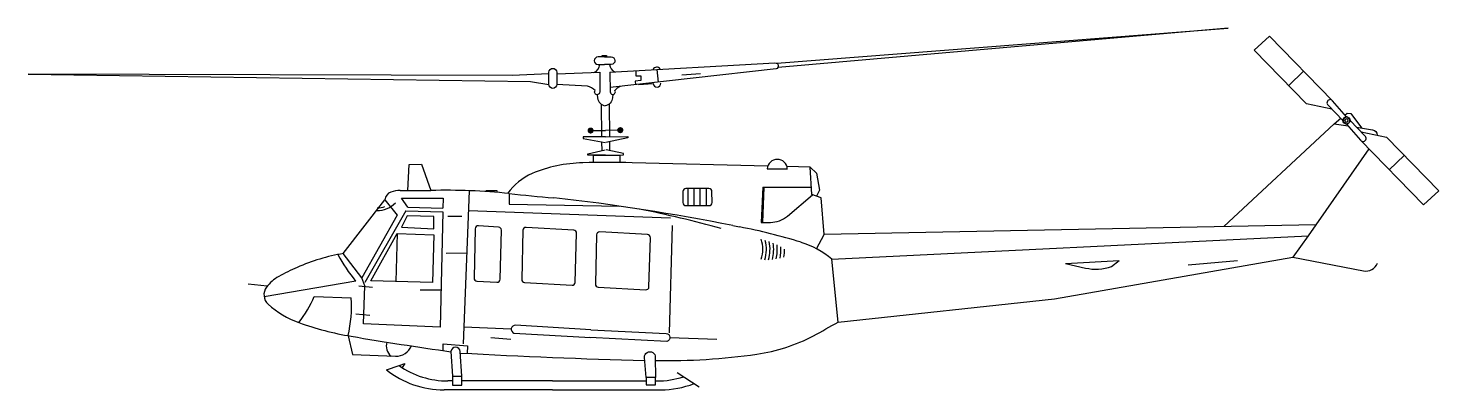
# Model space of a CAD drawing. Header units: millimetres. Extents: x 275.3 to 292.5, y 157.7 to 162.1.
import ezdxf

# ---------------------------------------------------------------- set-up
doc = ezdxf.new("R2010")
doc.units = ezdxf.units.MM

# ---------------------------------------------------------------- blocks, each defined once
blk = doc.blocks.new('*X1')
at = {"color": 0}
for p, q in [((14.5, 12.74), (14.5, 12.881)), ((14.55, 12.74), (14.55, 12.881)), ((14.6, 12.74), (14.6, 12.881)), ((14.65, 12.74), (14.65, 12.881))]:
    blk.add_line(p, q, dxfattribs=at)
blk = doc.blocks.new('A$C7BB873E1')
for p, q in [((-0.29, 0.656), (5.233, 1.087)), ((5.233, 1.087), (-0.274, 0.606)), ((-2.332, 0.549), (-2.326, 0.304)), ((-1.758, 0.581), (-1.74, 0.424)), ((-1.45, 0.513), (-1.221, 0.532)), ((6.156, 0.559), (5.974, 0.382)), ((-2.438, 0.155), (-2.433, -0.247)), ((-2.34, 0.156), (-2.336, -0.246)), ((6.66, 0.022), (6.687, 0.044)), ((6.687, 0.044), (6.734, 0.041)), ((6.734, 0.041), (6.862, -0.137)), ((-2.53, -0.168), (-2.385, -0.166)), ((-2.24, -0.165), (-2.385, -0.166)), ((6.53, -0.084), (6.611, -0.018)), ((-2.432, -0.305), (-2.431, -0.415)), ((-2.335, -0.304), (-2.334, -0.414)), ((7.204, -0.65), (7.386, -0.473)), ((-0.405, -0.636), (-0.16, -0.636)), ((-0.461, -0.862), (-0.48, -1.294)), ((-0.461, -0.862), (0.135, -0.862)), ((-0.46, -1.294), (-0.444, -0.862)), ((-4.879, -0.997), (-4.37, -0.997)), ((-4.804, -1.109), (-4.879, -0.997)), ((-4.37, -0.997), (-4.373, -1.119)), ((-4.829, -1.153), (-5.329, -2.031)), ((-4.829, -1.153), (-4.374, -1.164)), ((-4.374, -1.164), (-4.407, -2.576)), ((-4.062, -1.148), (-1.588, -1.239)), ((-4.144, -1.222), (-4.314, -1.222)), ((-0.48, -1.294), (-0.385, -1.294)), ((-4.082, -1.672), (-4.333, -1.673)), ((3.241, -1.797), (3.9, -1.76)), ((4.745, -1.815), (5.346, -1.759)), ((-6.524, -2.077), (-6.758, -2.052)), ((-5.404, -2.07), (-5.235, -2.087)), ((-5.329, -2.07), (-5.366, -1.975)), ((-5.346, -2.538), (-5.329, -2.07)), ((-5.948, -2.201), (-5.497, -2.22)), ((-4.397, -2.125), (-4.653, -2.125)), ((-5.439, -2.415), (-5.269, -2.432)), ((-4.407, -2.576), (-5.346, -2.538)), ((-3.537, -2.604), (-4.118, -2.576)), ((-3.786, -2.706), (-3.541, -2.725)), ((-1.596, -2.705), (-1.024, -2.723)), ((-5.064, -3.102), (-4.909, -3.049)), ((-4.909, -3.049), (-4.838, -3.023)), ((-4.838, -3.023), (-4.871, -3.074)), ((-1.506, -3.135), (-1.24, -3.31)), ((-4.312, -3.345), (-4.36, -3.345)), ((-1.756, -3.345), (-1.708, -3.345))]:
    blk.add_line(p, q)
for points in [[(6.5, 0.095), (6.19, 0.16), (5.552, 0.817), (5.739, 0.987), (6.51, 0.197)], [(-2.429, 0.734), (-2.424, 0.752), (-2.371, 0.752), (-2.37, 0.735)], [(-3.527, 0.508), (-9.447, 0.521), (-3.302, 0.433), (-3.076, 0.396)], [(-3.076, 0.527), (-3.527, 0.508)], [(-2.014, 0.566), (-2.014, 0.503), (-1.954, 0.503), (-1.954, 0.443), (-2.021, 0.436), (-2.018, 0.394)], [(-1.979, 0.397), (-1.802, 0.41)], [(-2.384, -0.247), (-2.657, -0.247), (-2.657, -0.264), (-2.387, -0.314)], [(-2.384, -0.247), (-2.112, -0.241), (-2.112, -0.258), (-2.38, -0.314)], [(6.86, -0.185), (7.17, -0.251), (7.809, -0.908), (7.622, -1.078), (6.85, -0.288)], [(-2.384, -0.471), (-2.599, -0.471), (-2.599, -0.454), (-2.387, -0.405)], [(-2.53, -0.561), (-2.53, -0.469), (-2.21, -0.47), (-2.209, -0.56)], [(-2.379, -0.471), (-2.165, -0.466), (-2.165, -0.449), (-2.378, -0.405)], [(6.952, -0.392), (6.211, -1.457)], [(-4.804, -0.904), (-4.785, -0.583), (-4.635, -0.582), (-4.521, -0.902)], [(0.121, -0.617), (0.196, -0.692), (0.233, -0.898), (0.196, -0.973)], [(-4.052, -0.906), (-4.126, -2.782)], [(-3.842, -0.917), (-3.844, -0.902), (-3.713, -0.902), (-3.71, -0.926)], [(-3.562, -0.94), (-3.562, -1.071), (-2.211, -1.095)], [(-4.804, -1.109), (-4.373, -1.119)], [(-1.571, -1.331), (-1.606, -2.648)], [(6.305, -1.323), (0.291, -1.443)], [(-4.935, -1.429), (-4.949, -2.019)], [(0.384, -1.744), (6.211, -1.457), (6.023, -1.719)], [(0.46, -2.515), (3.11, -2.229), (6.023, -1.719)], [(-5.441, -2.012), (-6.562, -2.204)], [(-4.369, -2.865), (-4.37, -2.782), (-4.071, -2.808), (-4.076, -2.9)], [(-4.256, -3.237), (-4.312, -3.237)], [(-4.256, -3.177), (-4.256, -3.289), (-4.142, -3.288), (-4.142, -3.177)], [(-3.034, -3.237), (-4.142, -3.237)], [(-3.034, -3.237), (-1.887, -3.237)], [(-1.887, -3.194), (-1.887, -3.286), (-1.775, -3.286), (-1.775, -3.194)], [(-1.775, -3.237), (-1.756, -3.237)]]:
    blk.add_lwpolyline(points)
for points in [[(-2.396, 0.734), (-2.475, 0.734, 0.99946), (-2.475, 0.64), (-2.395, 0.64)], [(-2.396, 0.734), (-2.317, 0.736, -0.99946), (-2.315, 0.642), (-2.395, 0.64)], [(-2.982, 0.527), (-2.456, 0.547), (-2.455, 0.302, -1.40437), (-2.511, 0.322, 0.126514), (-2.606, 0.377), (-2.982, 0.396)], [(-2.332, 0.549), (-0.312, 0.661, -0.842847), (-0.295, 0.586), (-2.328, 0.358)], [(-1.716, 0.583, 0.657435), (-1.803, 0.578)], [(-1.802, 0.41, 0.999998), (-1.708, 0.413)], [(-2.486, 0.27), (-2.481, 0.231, 0.328289), (-2.389, 0.133, -10.520224)], [(-2.295, 0.272), (-2.299, 0.233, -0.328289), (-2.389, 0.133, 10.520224)], [(6.68, -0.002), (6.51, 0.197, 1.083983), (6.455, 0.141), (6.637, -0.045)], [(5.178, -1.345), (6.53, -0.084), (6.7, -0.111, -0.598316)], [(6.68, -0.089), (6.85, -0.288, 1.083983), (6.906, -0.232), (6.724, -0.045)], [(6.804, -0.128), (6.998, -0.159, -0.374644), (7.055, -0.226)], [(-0.398, -0.604), (-2.059, -0.563, 0.012806), (-2.661, -0.563, 0.044025), (-2.981, -0.6, 0.051503), (-3.281, -0.695, 0.136923), (-3.582, -0.938, 0.261765)], [(0.195, -1.617), (0.291, -1.443), (0.252, -0.992), (0.141, -0.954), (0.121, -0.617), (-0.165, -0.609, 0.012806)], [(-0.385, -1.294), (-0.368, -1.294, 0.174894), (-0.16, -1.218), (0.147, -0.956)], [(6.023, -1.719), (6.888, -1.888, 0.366019), (7.058, -1.793, -0.692159)], [(0.46, -2.515), (0.384, -1.744, 0.490754)], [(3.241, -1.797), (3.486, -1.853, 0.139838), (3.806, -1.835), (3.9, -1.76)], [(-2.564, -2.61), (-3.486, -2.555, 0.86788), (-3.505, -2.65), (-2.564, -2.705)], [(-5.534, -2.682), (-5.479, -2.914), (-4.952, -2.933, 0.314828), (-4.759, -2.807, -8.482619)], [(-2.564, -2.61), (-1.642, -2.656, -0.86788), (-1.633, -2.752), (-2.575, -2.704)], [(-3.034, -3.345), (-4.312, -3.345, 0.563379)], [(-3.034, -3.345), (-1.756, -3.345, -0.563379)]]:
    blk.add_lwpolyline(points, format="xyb")
for points in [[(-3.076, 0.489), (-3.076, 0.547, -1), (-2.982, 0.547), (-2.982, 0.489), (-2.982, 0.396, -1), (-3.076, 0.396)], [(-1.438, -0.917), (-1.438, -1.051, 0.414214), (-1.401, -1.088), (-1.118, -1.088, 0.414214), (-1.081, -1.051), (-1.082, -0.917, 0.414214), (-1.119, -0.88), (-1.401, -0.88, 0.414214)], [(-3.978, -1.372), (-3.992, -1.975, 0.403899), (-3.958, -2.012), (-3.713, -2.027, 0.423668), (-3.674, -1.991), (-3.658, -1.388, 0.40494), (-3.692, -1.351), (-3.938, -1.336, 0.424484)], [(-3.395, -1.391), (-3.41, -1.993, 0.404419), (-3.375, -2.031), (-2.794, -2.065, 0.423141), (-2.755, -2.029), (-2.738, -1.426, 0.405398), (-2.773, -1.388), (-3.356, -1.355, 0.42402)], [(-2.493, -1.446), (-2.508, -2.048, 0.404419), (-2.473, -2.086), (-1.892, -2.12, 0.423141), (-1.853, -2.084), (-1.836, -1.481, 0.405398), (-1.871, -1.443), (-2.454, -1.41, 0.42402)], [(-4.276, -2.876), (-4.256, -3.177), (-4.142, -3.177), (-4.162, -2.876, 0.94142)], [(-1.887, -3.194), (-1.907, -2.949, -1.082059), (-1.776, -2.949), (-1.775, -3.194)]]:
    blk.add_lwpolyline(points, format="xyb", close=True)
at = {"const_width": 0.037}
for points in [[(-2.585, -0.168, 1), (-2.548, -0.168, 1)], [(-2.185, -0.163, -1), (-2.222, -0.164, -1)]]:
    blk.add_lwpolyline(points, format="xyb", close=True, dxfattribs=at)
for points in [[(6.646, -0.019), (6.641, -0.062), (6.675, -0.088), (6.715, -0.071), (6.72, -0.028), (6.685, -0.002)], [(6.664, -0.033), (6.661, -0.053), (6.678, -0.066), (6.697, -0.058), (6.699, -0.037), (6.683, -0.025)], [(-5.592, -1.675), (-5.085, -1.017), (-4.935, -1.204), (-5.366, -1.975)], [(-4.484, -1.222), (-4.812, -1.212), (-4.879, -1.354), (-4.484, -1.373)], [(-4.483, -1.448), (-4.502, -2.03), (-5.254, -2.011), (-4.935, -1.429)]]:
    blk.add_lwpolyline(points, close=True)
blk.add_circle((6.68, -0.045), 0.0432)
for centre, radius, start, end in [((-2.553, 0.639), 0.0973, 283.2363, 0.2925), ((-2.237, 0.643), 0.0973, 181.0729, 248.9861), ((-2.112, 0.172), 0.22, 114.9962, 136.31), ((-2.295, 0.305), 0.0313, 181.31, 39.497), ((-0.283, -0.645), 0.123, 4.0696, 176.0413), ((-4.969, -1.032), 0.118, 110.7177, 172.3919), ((-4.903, -1.205), 0.302, 88.6683, 110.7177), ((-4.715, 5.855), 6.76, 268.4622, 271.6487), ((-4.34, -8.497), 7.597, 84.1265, 91.3621), ((-1.392, 18.913), 19.972, 263.7602, 265.3335), ((-5.85, -26.324), 25.49, 78.6353, 83.6184), ((-5.172, -0.851), 0.297, 268.4854, 317.0975), ((-5.172, -0.851), 0.263, 268.4854, 289.7656), ((-4.376, -13.459), 12.56, 74.2653, 78.9498), ((15.507, 84.6), 87.472, 259.23783, 259.29314), ((-1.976, -7.865), 6.631, 72.5912, 79.2931), ((-0.856, -1.623), 0.396, 342.025, 18.0859), ((-0.856, -1.623), 0.44, 342.8232, 14.2509), ((-0.856, -1.623), 0.484, 344.5205, 11.1461), ((-0.856, -1.623), 0.529, 346.2375, 8.2119), ((-0.32, -2.584), 1.096, 50.0238, 72.5912), ((-5.153, -4.152), 2.516, 100.0417, 113.5077), ((-4.003, -0.803), 1.879, 208.1114, 220.0635), ((-0.856, -1.623), 0.573, 347.9759, 5.399), ((-0.856, -1.623), 0.618, 349.7375, 2.6709), ((-0.856, -1.623), 0.662, 351.5245, 359.9999), ((-5.162, -4.13), 2.492, 113.5077, 119.2959), ((-6.144, -2.381), 0.486, 119.2959, 142.9546), ((-6.408, -2.181), 0.155, 142.9546, 227.7581), ((-7.293, -1.624), 1.464, 322.1971, 336.7812), ((-6.97, -2.334), 1.478, 346.3993, 4.432), ((-5.763, -1.471), 1.115, 227.7581, 250.4252), ((-4.855, 1.082), 3.825, 250.4252, 260.35), ((-3.427, 4.094), 7.667, 297.8932, 300.4658), ((2.051, 41.694), 45.02, 260.35, 261.922), ((-4.916, -2.812), 0.151, 160.1888, 232.26), ((-0.84, -0.794), 2.137, 278.234, 297.8932), ((0.059, 74.31), 77.32, 266.87142, 268.54329), ((-1.618, 4.581), 7.568, 268.8073, 278.234), ((-4.36, -2.204), 1.141, 231.9236, 270), ((-4.312, -2.193), 1.044, 235.086, 270), ((-1.756, -2.193), 1.044, 270, 288.1453), ((-1.708, -2.204), 1.141, 270, 290.8835)]:
    blk.add_arc(centre, radius, start, end)
at = {"xscale": 1.479951642151917, "yscale": 1.479951642151917, "zscale": 1.479951642151924}
blk.add_blockref('*X1', (-22.832, -19.943), dxfattribs=at)

msp = doc.modelspace()

# ---------------------------------------------------------------- block references
msp.add_blockref('A$C7BB873E1', (284.704, 161.046))

doc.saveas('drawing.dxf')
